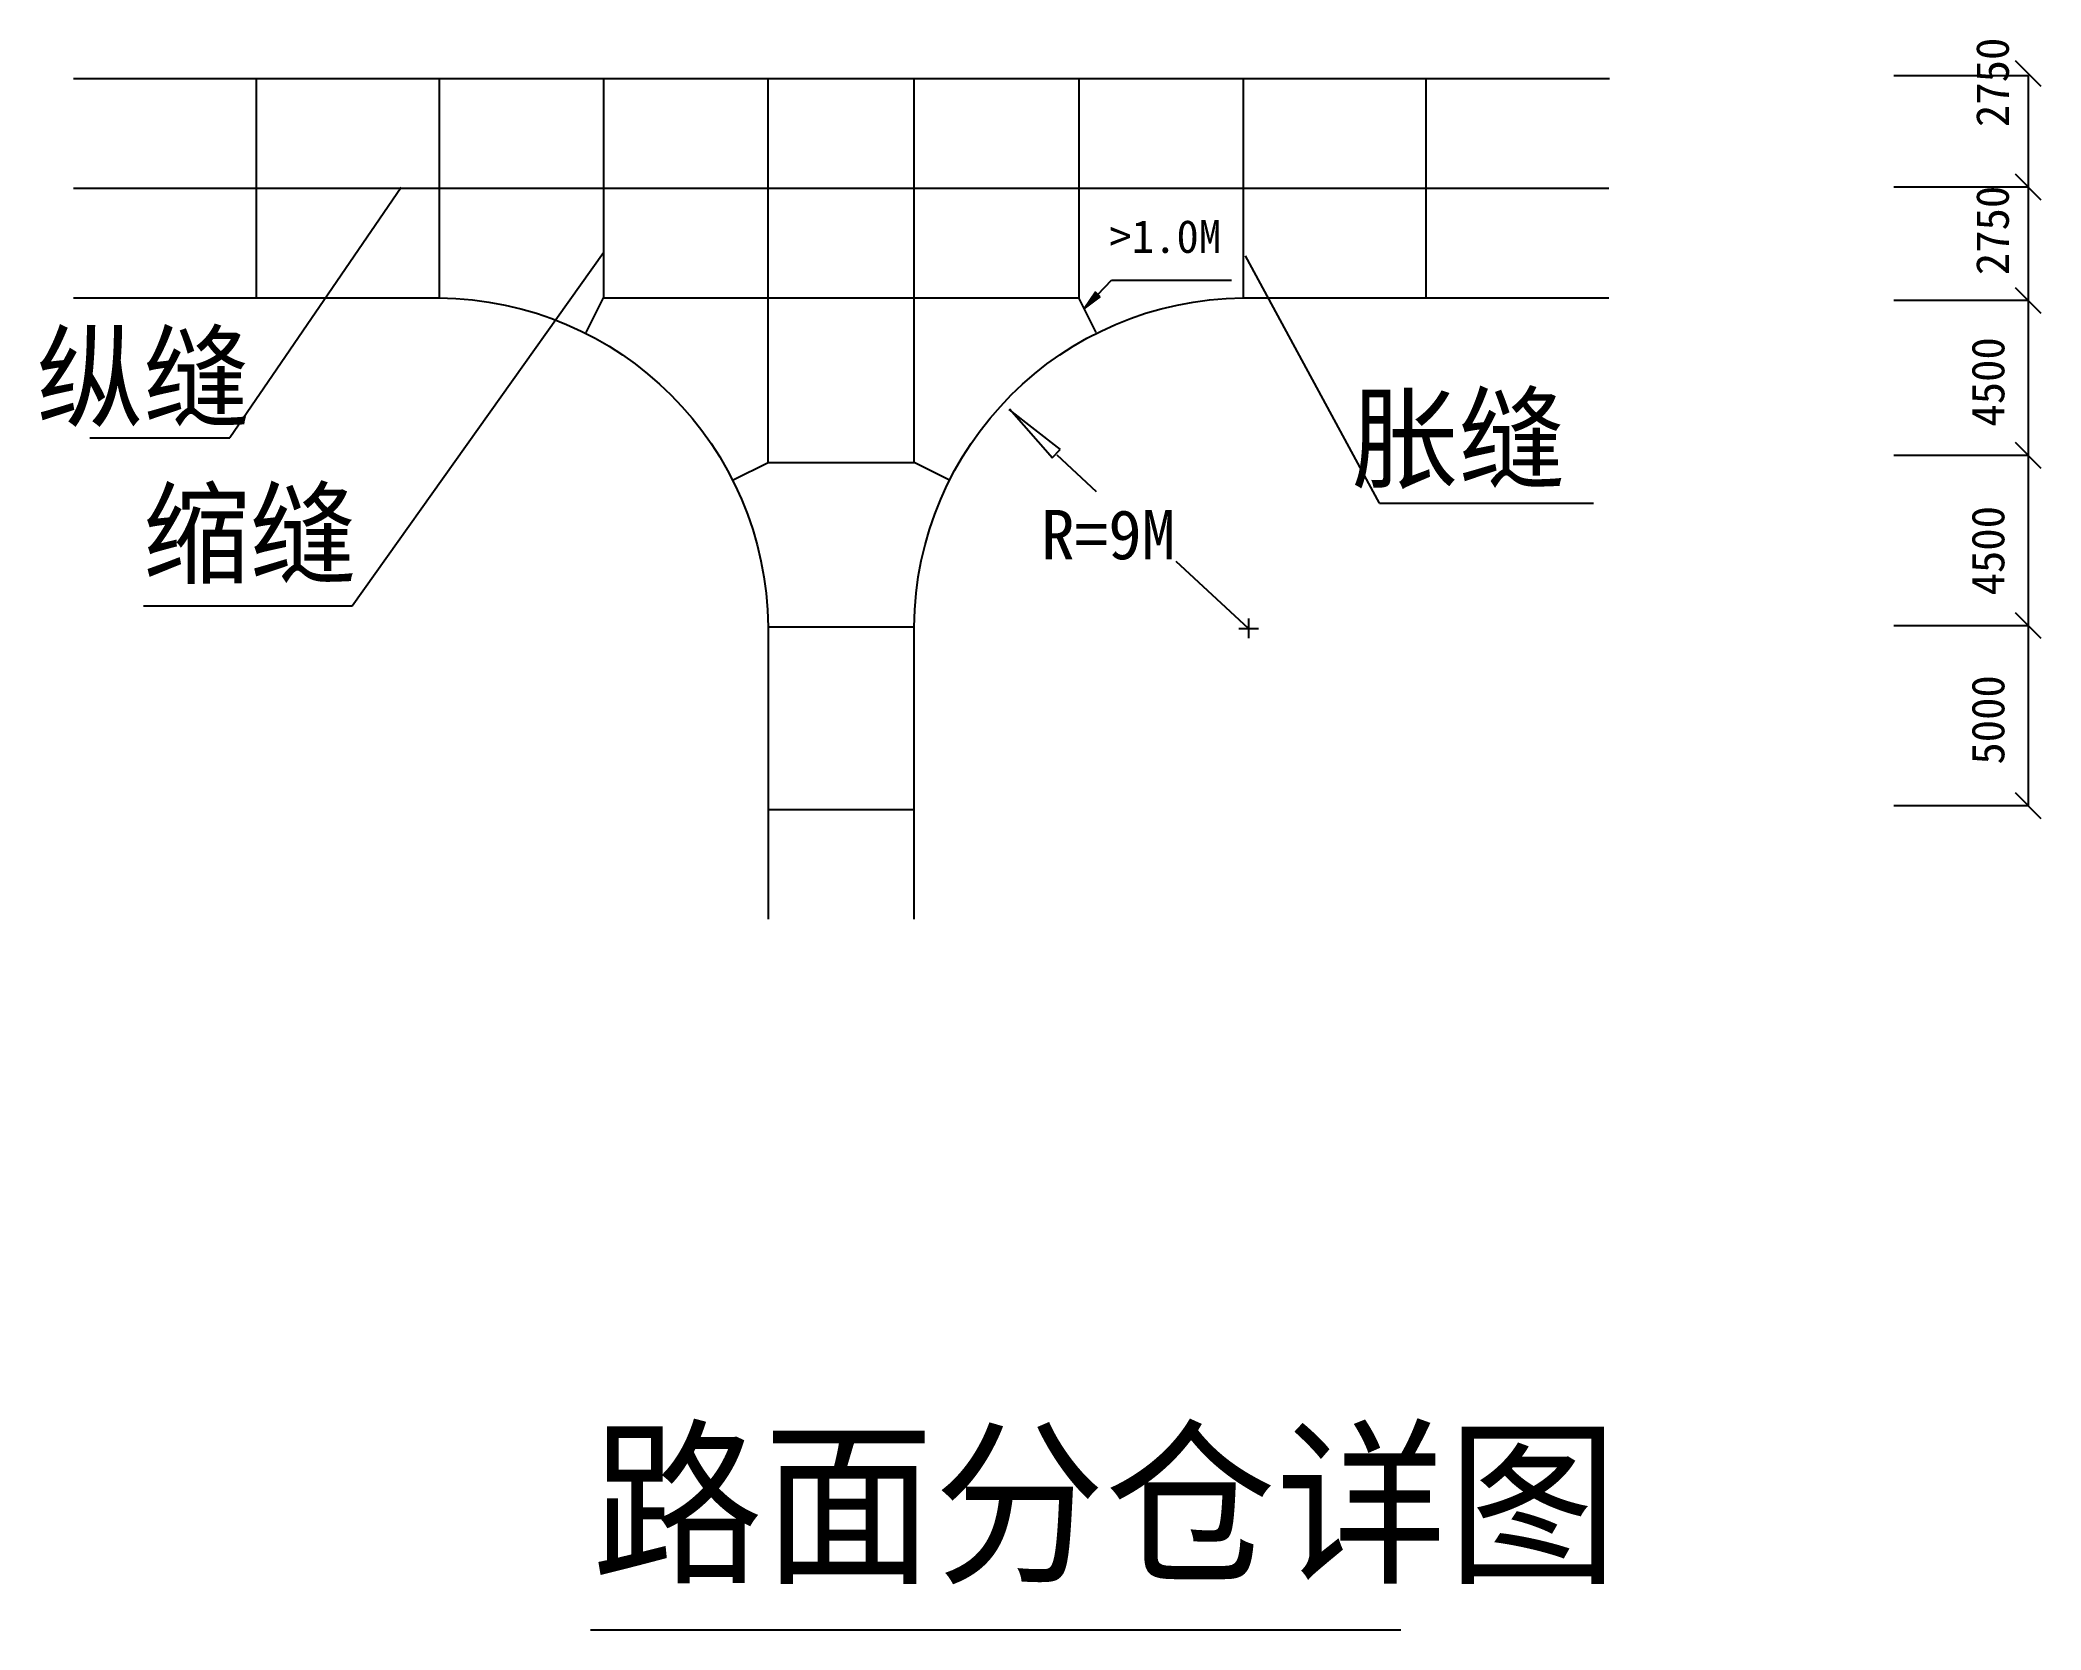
# Model space of a CAD drawing. Header units: metres. Extents: x 811 to 1085, y -634 to -417.
import ezdxf

# ---------------------------------------------------------------- set-up
doc = ezdxf.new("R2010")
doc.units = ezdxf.units.M

msp = doc.modelspace()

# ---------------------------------------------------------------- hatches: boundary and pattern name
h = msp.add_hatch()
h.set_pattern_fill('SOLID')
h.paths.add_polyline_path([(956.34, -451.71), (955.69, -451.08), (954.15, -453.34), (954.15, -453.34), (956.34, -451.71)])

# ---------------------------------------------------------------- linework, layer by layer
for p, q in [((1065, -421.44), (1083.35, -421.44)), ((1083.35, -421.44), (1083.35, -521.34)), ((840.85, -421.85), (840.85, -451.87)), ((888.38, -421.85), (888.38, -451.87)), ((910.89, -474.38), (910.89, -421.85)), ((930.9, -474.38), (930.9, -421.85)), ((953.41, -421.85), (953.41, -451.87)), ((1000.93, -421.85), (1000.93, -451.87)), ((815.84, -436.86), (1025.95, -436.86)), ((860.7, -436.76), (837.24, -471.04)), ((1065, -436.66), (1083.35, -436.66)), ((853.99, -494.02), (888.35, -445.64)), ((994.6, -479.98), (976.24, -446.13)), ((886, -456.62), (888.38, -451.87)), ((888.38, -451.87), (953.41, -451.87)), ((955.79, -456.62), (953.41, -451.87)), ((956.02, -451.39), (957.89, -449.44)), ((957.89, -449.44), (974.33, -449.44)), ((1065, -452.18), (1083.35, -452.18)), ((943.83, -467.16), (950.88, -472.6)), ((943.94, -467.04), (949.81, -473.74)), ((818.05, -471.04), (837.24, -471.04)), ((949.8, -473.76), (950.88, -472.6)), ((950.41, -473.33), (955.81, -478.35)), ((1065, -473.4), (1083.35, -473.4)), ((906.13, -476.76), (910.89, -474.38)), ((910.89, -474.38), (930.9, -474.38)), ((935.65, -476.76), (930.9, -474.38)), ((994.6, -479.98), (1023.86, -479.98)), ((976.67, -497.11), (966.77, -487.93)), ((825.42, -494.02), (853.99, -494.02)), ((975.32, -497.11), (978.02, -497.11)), ((976.67, -495.76), (976.67, -498.46)), ((1065, -496.69), (1083.35, -496.69)), ((910.89, -521.9), (930.9, -521.9)), ((1065, -521.34), (1083.35, -521.34))]:
    msp.add_line(p, q)
for points in [[(1081.58, -419.36), (1085.12, -422.9)], [(865.86, -421.85), (865.86, -451.87)], [(975.92, -421.85), (975.92, -451.87)], [(1081.58, -434.89), (1085.12, -438.43)], [(956.34, -451.71), (955.69, -451.08), (954.15, -453.34), (954.15, -453.34), (956.34, -451.71)], [(1081.58, -450.42), (1085.12, -453.95)], [(1081.58, -471.63), (1085.12, -475.17)], [(1081.58, -494.92), (1085.12, -498.45)], [(910.89, -496.89), (930.9, -496.89)], [(1081.58, -519.57), (1085.12, -523.11)], [(886.61, -634.19), (997.5, -634.19)]]:
    msp.add_lwpolyline(points)
for points in [[(815.84, -421.85), (1026.07, -421.85, 0.41)], [(815.84, -451.87), (865.86, -451.87, -0.41), (910.89, -496.89), (910.89, -536.91)], [(930.9, -536.91), (930.9, -496.89, -0.41), (975.92, -451.87), (1025.95, -451.87)]]:
    msp.add_lwpolyline(points, format="xyb")

# ---------------------------------------------------------------- texts
for s, p in [('2750', (1080.72, -428.49)), ('2750', (1080.72, -448.76)), ('4500', (1080.11, -469.49)), ('4500', (1080.11, -492.59)), ('5000', (1080.11, -515.75))]:
    msp.add_text(s, height=4.5, rotation=90).set_placement(p)
for s, height, p in [('>1.0M', 4.5, (957.61, -445.7)), ('纵缝', 11.26, (810.75, -468.33)), ('胀缝', 11.26, (990.77, -476.75)), ('缩缝', 11.26, (825.33, -489.78)), ('R=9M', 6.75, (948.27, -487.64)), ('路面分仓详图', 18.01, (886.78, -625.91))]:
    msp.add_text(s, height=height).set_placement(p)

doc.saveas('drawing.dxf')
